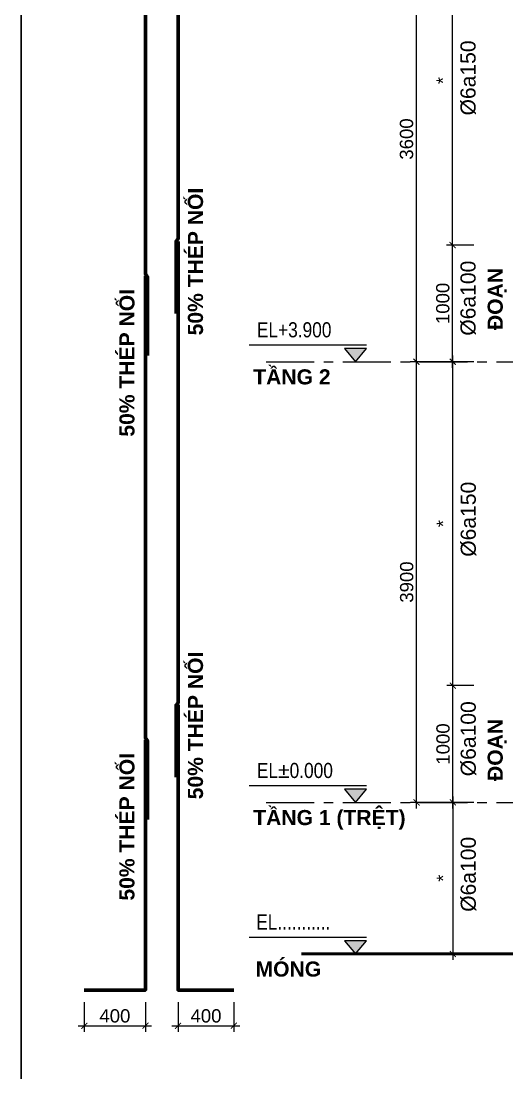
# Model space of a CAD drawing. Header units: millimetres. Extents: x 0 to 84000, y -29700 to 363007.
# Drawn here: x 0 to 8042, y 119482 to 136904 of the extents above; entities that cross this region are included whole.
import ezdxf
from ezdxf.enums import TextEntityAlignment as Align

# ---------------------------------------------------------------- set-up
doc = ezdxf.new("R2010")
doc.units = ezdxf.units.MM
doc.linetypes.add('CENTER', pattern=[50.8, 31.75, -6.35, 6.35, -6.35])
for name, color, linetype, lineweight in [('- Border', 7, 'Continuous', 25), ('- Dims', 8, 'Continuous', 13), ('- Grid line', 8, 'CENTER', 13), ('- Note', 9, 'Continuous', 13), ('- RebarL', 6, 'Continuous', 60), ('- Text thin', 3, 'Continuous', 25)]:
    doc.layers.add(name, color=color, linetype=linetype, lineweight=lineweight)
doc.styles.add('B-Arial', font='arialbd.ttf')
doc.styles.add('R-Arial', font='arial.ttf')
doc.styles.add('R-Helve Condense', font='VHELVCN.TTF')
doc.dimstyles.new('SC-25-100', dxfattribs={"dimtxt": 220, "dimasz": 100, "dimexe": 100, "dimexo": 200, "dimgap": 50, "dimtad": 1, "dimdec": 0, "dimlfac": 0.25, "dimzin": 0, "dimdsep": 46, "dimtxsty": 'R-Arial', "dimblk": 'ARCHTICK', "dimcen": 0.5, "dimdle": 100, "dimclrd": 256, "dimclre": 256, "dimclrt": 4, "dimadec": 0, "dimazin": 0, "dimtfac": 1, "dimtdec": 0, "dimtix": 1, "dimtmove": 0, "dimatfit": 3, "dimfxl": 1, "dimtolj": 1, "dimtzin": 0, "dimlwd": -1, "dimlwe": -1, "dimarcsym": 0})

# ---------------------------------------------------------------- blocks, each defined once
blk = doc.blocks.new('*U8')
blk.add_line((182, 273), (-1761, 273))
blk.add_lwpolyline([(182, 219), (-182, 219), (0, 0), (182, 219)])
blk.add_solid([(182, 219), (0, 0), (-182, 219)])
at = {"layer": '- Text thin', "style": 'R-Helve Condense', "flags": 8}
blk.add_attdef('STOREY', text='', height=250, dxfattribs=at).set_placement((-2243, 547), align=Align.MIDDLE_RIGHT)
for tag, p in [('FL%%P0.000', (-1590, 529)), ('EL%%P0.000', (-1633, 68))]:
    blk.add_attdef(tag, text='', height=250, dxfattribs=at).set_placement(p, align=Align.MIDDLE_LEFT)
blk = doc.blocks.new('_ArchTick')
at = {"color": 0, "linetype": 'ByBlock', "const_width": 0.15}
blk.add_lwpolyline([(-0.5, -0.5), (0.5, 0.5)], dxfattribs=at)
blk = doc.blocks.new('*D81')
at = {"layer": '- Dims', "transparency": 16777216}
for p, q in [((1047, 120656), (1047, 120164)), ((2060, 120656), (2060, 120164)), ((947, 120264), (2160, 120264))]:
    blk.add_line(p, q, dxfattribs=at)
at = {"layer": 'Defpoints', "color": 0, "transparency": 16777216}
for p in [(1047, 120856), (2060, 120856), (2060, 120264)]:
    blk.add_point(p, dxfattribs=at)
at = {"layer": '- Dims', "transparency": 16777216, "xscale": 100, "yscale": 100, "zscale": 100, "rotation": 180}
blk.add_blockref('_ArchTick', (1047, 120264), dxfattribs=at)
at = {"layer": '- Dims', "transparency": 16777216, "xscale": 100, "yscale": 100, "zscale": 100}
blk.add_blockref('_ArchTick', (2060, 120264), dxfattribs=at)
at = {"layer": '- Dims', "color": 4, "transparency": 16777216, "insert": (1553, 120426), "char_height": 220, "attachment_point": 5, "style": 'R-Arial'}
blk.add_mtext('\\A1;400', dxfattribs=at)
blk = doc.blocks.new('*D82')
at = {"layer": '- Dims', "transparency": 16777216}
for p, q in [((2598, 120656), (2598, 120164)), ((3523, 120656), (3523, 120164)), ((2498, 120264), (3623, 120264))]:
    blk.add_line(p, q, dxfattribs=at)
at = {"layer": 'Defpoints', "color": 0, "transparency": 16777216}
for p in [(2598, 120856), (3523, 120856), (3523, 120264)]:
    blk.add_point(p, dxfattribs=at)
at = {"layer": '- Dims', "transparency": 16777216, "xscale": 100, "yscale": 100, "zscale": 100, "rotation": 180}
blk.add_blockref('_ArchTick', (2598, 120264), dxfattribs=at)
at = {"layer": '- Dims', "transparency": 16777216, "xscale": 100, "yscale": 100, "zscale": 100}
blk.add_blockref('_ArchTick', (3523, 120264), dxfattribs=at)
at = {"layer": '- Dims', "color": 4, "transparency": 16777216, "insert": (3061, 120426), "char_height": 220, "attachment_point": 5, "style": 'R-Arial'}
blk.add_mtext('\\A1;400', dxfattribs=at)
blk = doc.blocks.new('*D83')
at = {"layer": '- Dims', "ltscale": 200, "transparency": 16777216}
for p, q in [((6547, 123863), (6547, 131362)), ((7497, 131262), (6447, 131262)), ((7497, 123963), (6447, 123963))]:
    blk.add_line(p, q, dxfattribs=at)
at = {"layer": 'Defpoints', "color": 0, "ltscale": 200, "transparency": 16777216}
for p in [(6547, 131262), (7697, 131262), (7697, 123963)]:
    blk.add_point(p, dxfattribs=at)
at = {"layer": '- Dims', "ltscale": 200, "transparency": 16777216, "xscale": 100, "yscale": 100, "zscale": 100}
for p, rotation in [((6547, 131262), 90), ((6547, 123963), 270)]:
    blk.add_blockref('_ArchTick', p, dxfattribs=dict(at, rotation=rotation))
at = {"layer": '- Dims', "color": 4, "ltscale": 200, "transparency": 16777216, "insert": (6384, 127612), "char_height": 220, "attachment_point": 5, "rotation": 90, "style": 'R-Arial'}
blk.add_mtext('\\A1;3900', dxfattribs=at)
blk = doc.blocks.new('*D84')
at = {"layer": '- Dims', "ltscale": 200, "transparency": 16777216}
for p, q in [((7147, 123863), (7147, 125998)), ((7497, 125898), (7047, 125898)), ((7497, 123963), (7047, 123963))]:
    blk.add_line(p, q, dxfattribs=at)
at = {"layer": 'Defpoints', "color": 0, "ltscale": 200, "transparency": 16777216}
for p in [(7147, 125898), (7697, 125898), (7697, 123963)]:
    blk.add_point(p, dxfattribs=at)
at = {"layer": '- Dims', "ltscale": 200, "transparency": 16777216, "xscale": 100, "yscale": 100, "zscale": 100}
for p, rotation in [((7147, 125898), 90), ((7147, 123963), 270)]:
    blk.add_blockref('_ArchTick', p, dxfattribs=dict(at, rotation=rotation))
at = {"layer": '- Dims', "color": 4, "ltscale": 200, "transparency": 16777216, "insert": (6985, 124930), "char_height": 220, "attachment_point": 5, "rotation": 90, "style": 'R-Arial'}
blk.add_mtext('\\A1;1000', dxfattribs=at)
blk = doc.blocks.new('*D85')
at = {"layer": '- Dims', "ltscale": 200, "transparency": 16777216}
for p, q in [((7147, 125798), (7147, 131362)), ((7497, 131262), (7047, 131262)), ((7497, 125898), (7047, 125898))]:
    blk.add_line(p, q, dxfattribs=at)
at = {"layer": 'Defpoints', "color": 0, "ltscale": 200, "transparency": 16777216}
for p in [(7147, 131262), (7697, 131262), (7697, 125898)]:
    blk.add_point(p, dxfattribs=at)
at = {"layer": '- Dims', "ltscale": 200, "transparency": 16777216, "xscale": 100, "yscale": 100, "zscale": 100}
for p, rotation in [((7147, 131262), 90), ((7147, 125898), 270)]:
    blk.add_blockref('_ArchTick', p, dxfattribs=dict(at, rotation=rotation))
at = {"layer": '- Dims', "color": 4, "ltscale": 200, "transparency": 16777216, "insert": (6987, 128580), "char_height": 220, "attachment_point": 5, "rotation": 90, "style": 'R-Arial'}
blk.add_mtext('\\A1;*', dxfattribs=at)
blk = doc.blocks.new('*D86')
at = {"layer": '- Dims', "ltscale": 200, "transparency": 16777216}
for p, q in [((7147, 124063), (7147, 121354)), ((7497, 123963), (7047, 123963)), ((7497, 121454), (7047, 121454))]:
    blk.add_line(p, q, dxfattribs=at)
at = {"layer": 'Defpoints', "color": 0, "ltscale": 200, "transparency": 16777216}
for p in [(7697, 123963), (7147, 121454), (7697, 121454)]:
    blk.add_point(p, dxfattribs=at)
at = {"layer": '- Dims', "ltscale": 200, "transparency": 16777216, "xscale": 100, "yscale": 100, "zscale": 100}
for p, rotation in [((7147, 123963), 90), ((7147, 121454), 270)]:
    blk.add_blockref('_ArchTick', p, dxfattribs=dict(at, rotation=rotation))
at = {"layer": '- Dims', "color": 4, "ltscale": 200, "transparency": 16777216, "insert": (6987, 122708), "char_height": 220, "attachment_point": 5, "rotation": 90, "style": 'R-Arial'}
blk.add_mtext('\\A1;*', dxfattribs=at)
blk = doc.blocks.new('*D23')
at = {"layer": '- Dims', "ltscale": 200, "transparency": 16777216}
for p, q in [((6543, 131159), (6543, 138742)), ((7493, 138642), (6443, 138642)), ((7493, 131259), (6443, 131259))]:
    blk.add_line(p, q, dxfattribs=at)
at = {"layer": 'Defpoints', "color": 0, "ltscale": 200, "transparency": 16777216}
for p in [(6543, 138642), (7693, 138642), (7693, 131259)]:
    blk.add_point(p, dxfattribs=at)
at = {"layer": '- Dims', "ltscale": 200, "transparency": 16777216, "xscale": 100, "yscale": 100, "zscale": 100}
for p, rotation in [((6543, 138642), 90), ((6543, 131259), 270)]:
    blk.add_blockref('_ArchTick', p, dxfattribs=dict(at, rotation=rotation))
at = {"layer": '- Dims', "color": 4, "ltscale": 200, "transparency": 16777216, "insert": (6381, 134950), "char_height": 220, "attachment_point": 5, "rotation": 90, "style": 'R-Arial'}
blk.add_mtext('\\A1;3600', dxfattribs=at)
blk = doc.blocks.new('*D24')
at = {"layer": '- Dims', "ltscale": 200, "transparency": 16777216}
for p, q in [((7143, 131159), (7143, 133294)), ((7493, 133194), (7043, 133194)), ((7493, 131259), (7043, 131259))]:
    blk.add_line(p, q, dxfattribs=at)
at = {"layer": 'Defpoints', "color": 0, "ltscale": 200, "transparency": 16777216}
for p in [(7143, 133194), (7693, 133194), (7693, 131259)]:
    blk.add_point(p, dxfattribs=at)
at = {"layer": '- Dims', "ltscale": 200, "transparency": 16777216, "xscale": 100, "yscale": 100, "zscale": 100}
for p, rotation in [((7143, 133194), 90), ((7143, 131259), 270)]:
    blk.add_blockref('_ArchTick', p, dxfattribs=dict(at, rotation=rotation))
at = {"layer": '- Dims', "color": 4, "ltscale": 200, "transparency": 16777216, "insert": (6981, 132227), "char_height": 220, "attachment_point": 5, "rotation": 90, "style": 'R-Arial'}
blk.add_mtext('\\A1;1000', dxfattribs=at)
blk = doc.blocks.new('*D25')
at = {"layer": '- Dims', "ltscale": 200, "transparency": 16777216}
for p, q in [((7143, 133094), (7143, 138742)), ((7493, 138642), (7043, 138642)), ((7493, 133194), (7043, 133194))]:
    blk.add_line(p, q, dxfattribs=at)
at = {"layer": 'Defpoints', "color": 0, "ltscale": 200, "transparency": 16777216}
for p in [(7143, 138642), (7693, 138642), (7693, 133194)]:
    blk.add_point(p, dxfattribs=at)
at = {"layer": '- Dims', "ltscale": 200, "transparency": 16777216, "xscale": 100, "yscale": 100, "zscale": 100}
for p, rotation in [((7143, 138642), 90), ((7143, 133194), 270)]:
    blk.add_blockref('_ArchTick', p, dxfattribs=dict(at, rotation=rotation))
at = {"layer": '- Dims', "color": 4, "ltscale": 200, "transparency": 16777216, "insert": (6983, 135918), "char_height": 220, "attachment_point": 5, "rotation": 90, "style": 'R-Arial'}
blk.add_mtext('\\A1;*', dxfattribs=at)

msp = doc.modelspace()

# ---------------------------------------------------------------- linework, layer by layer
at = {"layer": '- Border', "ltscale": 500, "const_width": 50}
msp.add_lwpolyline([(4638.8, 121455.5), (36354, 121455.1)], dxfattribs=at)
at = {"layer": '- Grid line', "ltscale": 25}
for p, q in [((4057.4, 131261.6), (36449, 131261.3)), ((4057.4, 123962.7), (36354, 123962.4))]:
    msp.add_line(p, q, dxfattribs=at)
at = {"layer": '- RebarL', "ltscale": 100}
for points in [[(2597.9, 140270.5), (2597.9, 133295), (2565.2, 133257), (2565.2, 132062.4)], [(2094, 131363.2), (2094, 132664.1), (2059.6, 132714.9), (2059.6, 139684.6)], [(2597.9, 133253.3), (2597.9, 125611.3), (2565.2, 125573.4), (2565.2, 124378.7)], [(2094, 123679.5), (2094, 124980.5), (2059.6, 125031.2), (2059.6, 132682.4)], [(2597.9, 125581.3), (2597.9, 120855.7), (3523.5, 120855.7)], [(1046.9, 120855.7), (2059.6, 120855.7), (2059.6, 124998.7)]]:
    msp.add_lwpolyline(points, dxfattribs=at)
at = {"layer": 'Defpoints'}
msp.add_lwpolyline([(42000, 148500), (42000, 118800), (0, 118800), (0, 148500)], close=True, dxfattribs=at)

# ---------------------------------------------------------------- block references
at = {"layer": '- Note'}
ref = msp.add_blockref('*U8', (5536.2, 131261.6), dxfattribs=at)
ref.add_attrib('FL%%P0.000', 'EL+3.900', dxfattribs={"layer": '- Text thin', "height": 250, "style": 'R-Helve Condense'}).set_placement((3903.4, 131790.6), align=Align.MIDDLE_LEFT)
ref = msp.add_blockref('*U8', (5536.2, 123962.7), dxfattribs=at)
ref.add_attrib('FL%%P0.000', 'EL%%p0.000', dxfattribs={"layer": '- Text thin', "height": 250, "style": 'R-Helve Condense'}).set_placement((3903.4, 124491.7), align=Align.MIDDLE_LEFT)
ref = msp.add_blockref('*U8', (5536.2, 121453.7), dxfattribs=at)
ref.add_attrib('FL%%P0.000', 'EL...........', dxfattribs={"layer": '- Text thin', "height": 250, "style": 'R-Helve Condense'}).set_placement((3892.8, 121982.7), align=Align.MIDDLE_LEFT)

# ---------------------------------------------------------------- texts
at = {"layer": '- Text thin'}
for s, style, p in [('%%C6a150', 'R-Arial', (7523.1, 135339.8)), ('50%%% THÉP NỐI', 'B-Arial', (3011.7, 131697.9)), ('%%C6a100', 'R-Arial', (7523.1, 131692)), ('ĐOẠN', 'B-Arial', (7972.8, 131785.9)), ('50%%% THÉP NỐI', 'B-Arial', (1877.4, 130020.4)), ('%%C6a150', 'R-Arial', (7526.7, 128030.8)), ('50%%% THÉP NỐI', 'B-Arial', (3011.7, 124014.2)), ('%%C6a100', 'R-Arial', (7526.7, 124395.3)), ('ĐOẠN', 'B-Arial', (7972.7, 124317.3)), ('50%%% THÉP NỐI', 'B-Arial', (1877.4, 122336.7)), ('%%C6a100', 'R-Arial', (7526.7, 122150.3))]:
    msp.add_text(s, height=250, rotation=90, dxfattribs=dict(at, style=style)).set_placement(p)
at = {"layer": '- Text thin', "style": 'B-Arial'}
for s, p in [('TẦNG 2', (3843.1, 130885.8)), ('TẦNG 1 (TRỆT)', (3843.1, 123586.9)), ('MÓNG', (3881.2, 121077.9))]:
    msp.add_text(s, height=250, dxfattribs=at).set_placement(p)

# ---------------------------------------------------------------- dimensions: what is measured, and where the dimension line sits
at = {"layer": '- Dims', "ltscale": 200}
for base, p1, p2, text, picture, middle in [((6543.3, 138641.6), (7693.2, 131259.4), (7693.2, 138641.6), '3600', '*D23', (6380.9, 134950.5)), ((7143.3, 138641.6), (7693.2, 133194.3), (7693.2, 138641.6), '*', '*D25', (6983.3, 135917.9)), ((7143.3, 133194.3), (7693.2, 131259.4), (7693.2, 133194.3), '1000', '*D24', (6981, 132226.9)), ((6546.9, 131261.6), (7696.8, 123962.7), (7696.8, 131261.6), '3900', '*D83', (6384.5, 127612.2)), ((7146.9, 131261.6), (7696.8, 125897.6), (7696.8, 131261.6), '*', '*D85', (6986.9, 128579.6)), ((7146.9, 125897.6), (7696.8, 123962.7), (7696.8, 125897.6), '1000', '*D84', (6984.5, 124930.1)), ((7146.9, 121453.7), (7696.8, 123962.7), (7696.8, 121453.7), '*', '*D86', (6986.9, 122708.2))]:
    dim = msp.add_linear_dim(base=base, p1=p1, p2=p2, angle=90, text=text, dimstyle='SC-25-100', override={"dimtxsty": 'R-Arial'}, dxfattribs=at)
    dim.commit()
    dim.dimension.update_dxf_attribs({"geometry": picture, "text_midpoint": middle})
at = {"layer": '- Dims'}
for base, p1, p2, picture, middle in [((2059.6, 120263.6), (1046.9, 120855.7), (2059.6, 120855.7), '*D81', (1553.3, 120425.9)), ((3523.5, 120263.6), (2597.9, 120855.7), (3523.5, 120855.7), '*D82', (3060.7, 120425.9))]:
    dim = msp.add_linear_dim(base=base, p1=p1, p2=p2, text='400', dimstyle='SC-25-100', override={"dimtxsty": 'R-Arial'}, dxfattribs=at)
    dim.commit()
    dim.dimension.update_dxf_attribs({"geometry": picture, "text_midpoint": middle})

doc.saveas('drawing.dxf')
